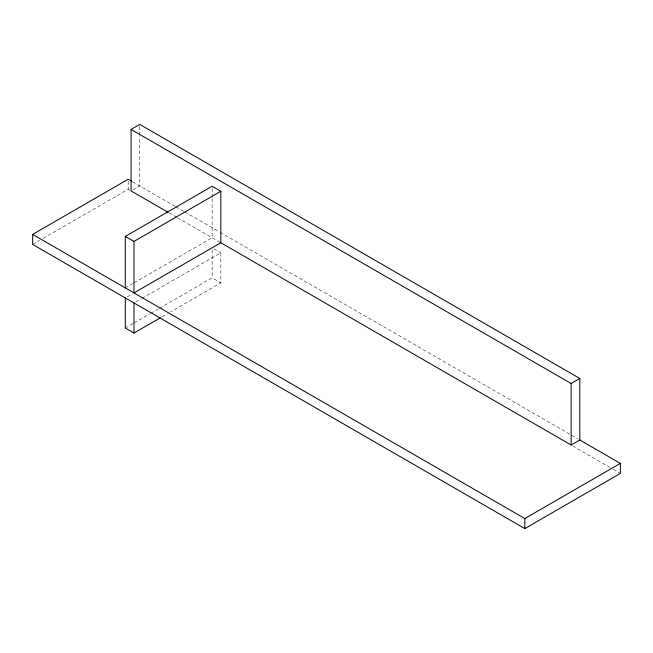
<?xml version="1.0" encoding="UTF-8"?>
<svg xmlns="http://www.w3.org/2000/svg" width="653" height="653" viewBox="0 0 653 653"><rect width="100%" height="100%" fill="white"/><g stroke="black" fill="none" stroke-linecap="round" stroke-linejoin="round"><path stroke-width="0.49" stroke-dasharray="3.27 2.45" d="M32.65 244.434L39.662 240.386M43.171 238.361L128.184 189.272L129.955 190.292M132.82 189.941L139.766 185.934L139.766 136.518M125.294 287.891L133.188 283.329M134.069 282.822L212.143 237.749L212.143 198.381M127.049 296.903L132.314 293.866M135.734 301.923L140.999 298.878M141.872 298.372L220.828 252.793L220.828 282.88L170.825 311.75M125.294 328.002L133.188 323.447M134.069 322.941L149.855 313.824M150.737 313.318L158.63 308.755M159.503 308.249L212.143 277.86L220.828 282.88M162.05 316.811L167.315 313.775M132.608 181.795L175.045 206.299M175.902 206.789L183.86 211.384M184.734 211.89L219.196 231.791M220.02 232.264L578.052 438.971M168.833 212.739L176.939 217.425M177.665 217.841L219.963 242.263M572.632 445.877L612.4 468.83M613.281 469.344L620.35 473.425M213.882 248.777L220.828 252.793M212.143 188.284L212.143 197.369M212.143 249.781L212.143 277.86M139.766 126.437L139.766 135.514M128.184 181.248L128.184 189.272"/><path stroke-width="0.98" d="M168.123 212.331L131.082 190.945L131.082 129.433L139.766 124.421L579.815 378.479L579.815 439.991L571.13 445.003L220.151 242.369M579.701 439.926L620.35 463.393L620.35 473.425L524.816 528.579L32.65 244.434L32.65 234.403L128.184 179.249L131.718 181.289M125.294 287.891L125.294 236.41L212.143 186.268L220.828 191.28L220.828 242.761L133.979 292.903L133.979 241.422L220.828 191.28M125.294 297.915L125.294 328.002L133.979 333.022L160.295 317.823M131.082 129.433L571.13 383.499L579.815 378.479M32.65 234.403L524.816 518.547L620.35 463.393M125.294 236.41L133.979 241.422M571.13 383.499L571.13 445.003M524.816 518.547L524.816 528.579M133.979 302.935L133.979 333.022"/></g></svg>
